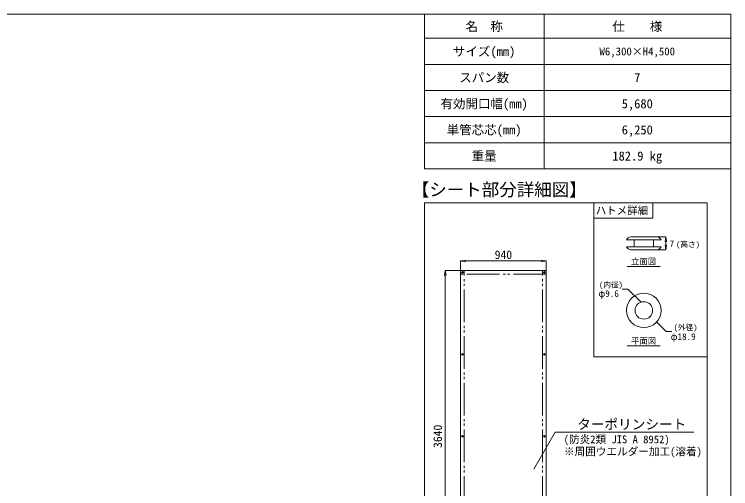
# Model space of a CAD drawing. Units: millimetres, scale not verified. Extents: x -9305 to 9305, y -6415 to 6415.
# Drawn here: x 1442 to 9305, y 1206 to 6415 of the extents above; entities that cross this region are included whole.
import ezdxf
from ezdxf.enums import TextEntityAlignment as Align

# ---------------------------------------------------------------- set-up
doc = ezdxf.new("R2010")
doc.units = ezdxf.units.MM
doc.header["$LTSCALE"] = 40
doc.linetypes.add('DOUBLE_CHAIN2', pattern=[12.8, 9, -1, 0.6, -0.6, 0.6, -1])
for name, color, linetype, lineweight in [('0-0_0', 7, 'Continuous', 9), ('0-5_MOJI', 7, 'Continuous', 9), ('0-6_TEXT', 7, 'Continuous', 9), ('0-8_図面枠', 7, 'Continuous', 9), ('0-9_寸法', 7, 'Continuous', 9)]:
    doc.layers.add(name, color=color, linetype=linetype, lineweight=lineweight)
doc.styles.add('ＭＳ ゴシック', font='')
doc.styles.get('ＭＳ ゴシック').set_extended_font_data('MS Gothic')

msp = doc.modelspace()

# ---------------------------------------------------------------- linework, layer by layer
at = {"layer": '0-0_0'}
for p, q in [((8162.5, 3940.29), (8540.5, 3940.29)), ((8209, 3970.29), (8494, 3970.29)), ((8245.5, 3940.29), (8245.5, 3860.29)), ((8457.5, 3940.29), (8457.5, 3860.29)), ((8162.5, 3860.29), (8540.5, 3860.29)), ((8209, 3830.29), (8494, 3830.29)), ((8169.1, 3647.56), (8529.44, 3647.56)), ((7280.32, 3601.28), (6340.32, 3601.28)), ((6340.32, -38.72), (6340.32, 3601.28)), ((7280.32, -38.72), (7280.32, 3601.28)), ((8596.68, 2932.49), (8491.6, 3036.84)), ((8657.53, 2932.49), (8596.68, 2932.49)), ((8169.1, 2774.67), (8529.44, 2774.67))]:
    msp.add_line(p, q, dxfattribs=at)
at = {"layer": '0-0_0', "linetype": 'DOUBLE_CHAIN2'}
for p, q in [((7280.32, 3561.28), (6340.32, 3561.28)), ((6380.32, -38.72), (6380.32, 3601.28)), ((7240.32, -38.72), (7240.32, 3601.28))]:
    msp.add_line(p, q, dxfattribs=at)
at = {"layer": '0-0_0'}
msp.add_lwpolyline([(5942.88, 4346.1), (9044.87, 4346.1), (9044.87, -805.49), (5942.88, -805.49)], close=True, dxfattribs=at)
for points in [[(7804.44, 4346.1), (7804.44, 2655.67), (9044.87, 2655.67)], [(7804.44, 4177.58), (8450.54, 4177.58), (8450.54, 4346.1)], [(8320.89, 3253.9), (8175.05, 3398.73), (8114.2, 3398.73)], [(7143.91, 1420.62), (7378.88, 1825.82), (8899.18, 1825.82)]]:
    msp.add_lwpolyline(points, dxfattribs=at)
for centre, radius in [((6360.32, 3581.28), 9), ((6360.32, 3581.28), 4.5), ((7260.32, 3581.28), 9), ((7260.32, 3581.28), 4.5), ((8351.41, 3163.59), 189), ((8351.41, 3163.59), 96), ((6360.32, 2681.28), 9), ((6360.32, 2681.28), 4.5), ((7260.32, 2681.28), 9), ((7260.32, 2681.28), 4.5), ((6360.32, 1781.28), 9), ((6360.32, 1781.28), 4.5), ((7260.32, 1781.28), 9), ((7260.32, 1781.28), 4.5)]:
    msp.add_circle(centre, radius, dxfattribs=at)
for centre, start, end in [((8209, 3919.25), 90, 155.657), ((8494, 3919.25), 24.343, 90), ((8209, 3881.33), 204.343, 270), ((8494, 3881.33), 270, 335.657)]:
    msp.add_arc(centre, 51.04, start, end, dxfattribs=at)
at = {"layer": '0-5_MOJI'}
for p, q in [((5942.88, 6414.98), (9304.61, 6414.98)), ((5942.88, 6414.98), (5942.88, 4717.76)), ((7255.74, 6414.98), (7255.74, 4717.76)), ((9304.61, 6414.98), (9304.61, 4717.76)), ((5942.88, 6152.67), (9304.61, 6152.67)), ((5942.88, 5865.69), (9304.61, 5865.69)), ((5942.88, 5578.71), (9304.61, 5578.71)), ((5942.88, 5291.73), (9304.61, 5291.73)), ((5942.88, 5004.74), (9304.61, 5004.74)), ((5942.88, 4717.76), (9304.61, 4717.76))]:
    msp.add_line(p, q, dxfattribs=at)
at = {"layer": '0-8_図面枠'}
msp.add_lwpolyline([(-9304.61, -6414.98), (9304.61, -6414.98), (9304.61, 6414.98), (-9304.61, 6414.98)], dxfattribs=at)
at = {"layer": '0-9_寸法'}
for p, q in [((8499.46, 3969.91), (8593.86, 3969.91)), ((8592.86, 3919.91), (8592.86, 3880.29)), ((8495.46, 3830.29), (8593.86, 3830.29)), ((6340.32, 3601.28), (6340.32, 3708.62)), ((7230.32, 3706.62), (6390.32, 3706.62)), ((7280.32, 3603.68), (7280.32, 3708.62)), ((6342.32, 3601.28), (6171.43, 3601.28)), ((6172.43, 3551.28), (6172.43, 11.28)), ((8351.32, 3163.59), (8351.5, 3163.59)), ((8351.41, 3163.5), (8351.41, 3163.68))]:
    msp.add_line(p, q, dxfattribs=at)
at = {"layer": '0-9_寸法', "color": 134}
for p, q in [((8584.52, 3919.91), (8592.86, 3969.91)), ((8592.86, 3969.91), (8601.19, 3919.91)), ((8584.52, 3919.91), (8601.19, 3919.91)), ((8584.52, 3880.29), (8592.86, 3830.29)), ((8584.52, 3880.29), (8601.19, 3880.29)), ((8592.86, 3830.29), (8601.19, 3880.29)), ((6390.32, 3714.95), (6340.32, 3706.62)), ((6340.32, 3706.62), (6390.32, 3698.28)), ((6390.32, 3714.95), (6390.32, 3698.28)), ((7230.32, 3714.95), (7280.32, 3706.62)), ((7230.32, 3714.95), (7230.32, 3698.28)), ((7280.32, 3706.62), (7230.32, 3698.28)), ((6164.1, 3551.28), (6172.43, 3601.28)), ((6164.1, 3551.28), (6180.76, 3551.28)), ((6172.43, 3601.28), (6180.76, 3551.28))]:
    msp.add_line(p, q, dxfattribs=at)

# ---------------------------------------------------------------- texts
at = {"layer": '0-5_MOJI', "style": 'ＭＳ ゴシック'}
for s, height, p in [('名\u3000称', 100.5, (6393.6, 6201.54)), ('仕\u3000\u3000様', 100.5, (8005.9, 6201.54)), ('サイズ(mm)', 100.5, (6256.46, 5926.9)), ('W6,300×H4,500', 87.12, (7864.26, 5937.88)), ('スパン数', 100.5, (6325.03, 5639.92)), ('7', 100.5, (8245.89, 5639.92)), ('有効開口幅(mm)', 100.5, (6119.32, 5352.94)), ('5,680', 100.5, (8108.75, 5352.94)), ('単管芯芯(mm)', 100.5, (6187.89, 5065.95)), ('6,250', 100.5, (8108.75, 5065.95)), ('重量', 100.5, (6462.17, 4778.97)), ('182.9 kg', 100.5, (8005.9, 4778.97))]:
    msp.add_text(s, height=height, dxfattribs=at).set_placement(p, align=Align.BOTTOM_LEFT)
at = {"layer": '0-6_TEXT', "style": 'ＭＳ ゴシック'}
for s, height, p in [('【シート部分詳細図】', 140.8, (5804.26, 4377.37)), ('ハトメ詳細', 84.46, (7823.2, 4193.13)), ('(高さ)', 61, (8705.1, 3839.4)), ('立面図', 65.69, (8210.8, 3649.3)), ('(内径)', 61, (7859.34, 3395.61)), ('(外径)', 61, (8678.53, 2928.06)), ('平面図', 65.69, (8210.8, 2776.41)), ('ターポリンシート', 109.8, (7619.49, 1825.59)), ('(防炎2類 JIS A 8952)', 85.4, (7471.88, 1679.3)), ('※周囲ウエルダー加工(溶着)', 85.4, (7474.7, 1545.7))]:
    msp.add_text(s, height=height, dxfattribs=at).set_placement(p, align=Align.BOTTOM_LEFT)
at = {"layer": '0-9_寸法', "style": 'ＭＳ ゴシック'}
for s, height, p in [('7', 73.2, (8634.65, 3836.71)), ('940', 93.84, (6714.32, 3699.87)), ('φ9.6', 73.2, (7852.58, 3290.38)), ('φ18.9', 73.2, (8645.67, 2817.19))]:
    msp.add_text(s, height=height, dxfattribs=at).set_placement(p, align=Align.BOTTOM_LEFT)
msp.add_text('3640', height=93.84, rotation=90, dxfattribs=at).set_placement((6163.88, 1653.28), align=Align.BOTTOM_LEFT)

doc.saveas('drawing.dxf')
